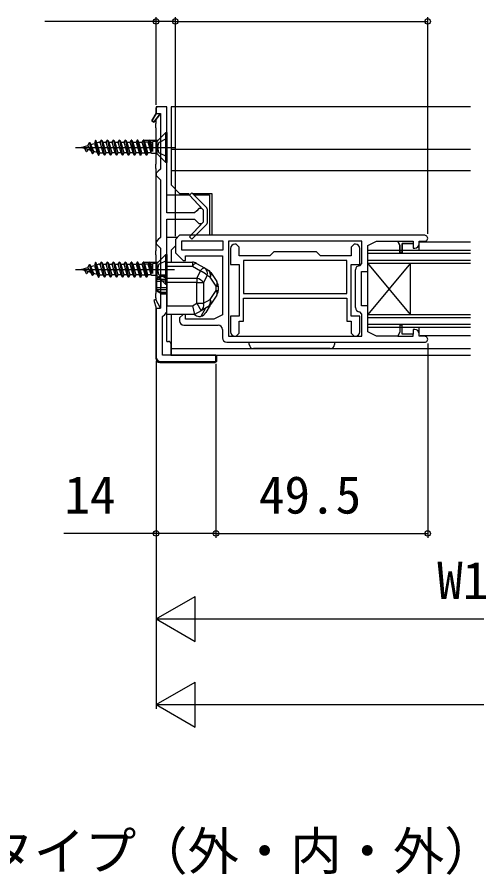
# Model space of a CAD drawing. Units: millimetres, scale not verified. Extents: x -525 to 525, y -782 to 777.
# Drawn here: x -417.5 to -310, y 177.5 to 378 of the extents above; entities that cross this region are included whole.
import ezdxf
from ezdxf.enums import TextEntityAlignment as Align

# ---------------------------------------------------------------- set-up
doc = ezdxf.new("R2010")
doc.units = ezdxf.units.MM
doc.header["$LTSCALE"] = 4
for name, color, linetype in [('0-1_USER1', 3, 'Continuous'), ('0-2_YKK_11', 7, 'Continuous'), ('0-3_YKK_12', 2, 'Continuous'), ('0-4_YKK_13', 4, 'Continuous'), ('0-6_YKK_D', 6, 'Continuous')]:
    doc.layers.add(name, color=color, linetype=linetype)
doc.styles.add('ＭＳ ゴシック', font='')
doc.styles.get('ＭＳ ゴシック').set_extended_font_data('MS Gothic')

msp = doc.modelspace()

# ---------------------------------------------------------------- linework, layer by layer
at = {"layer": '0-2_YKK_11'}
for p, q in [((-373, 330.159), (-373, 332.841)), ((-373, 330.159), (-373, 332.841)), ((-338.4, 310.101), (-338.4, 318.901)), ((-378.5, 306.001), (-370.5, 306.001)), ((-369.5, 305.001), (-369.5, 303.001)), ((-368.5, 302.001), (-322.2, 302.001))]:
    msp.add_line(p, q, dxfattribs=at)
for points in [[(-382.5, 332.25), (-382.5, 357), (-385, 357), (-385, 355.5), (-385.977, 353.756), (-385.564, 353.482), (-384, 355.5), (-384, 342.5), (-384.5, 342), (-385, 341.5), (-385, 341), (-384.5, 340.5), (-384, 340), (-384, 326.5), (-384.5, 326), (-385, 325.5), (-385, 325), (-384.5, 324.5), (-384, 324), (-384, 310), (-385.041, 311.989), (-385.498, 311.809), (-385, 310), (-385, 298.5)], [(-373.287, 333.542), (-376.618, 336.934), (-377.196, 336.381), (-374.282, 333.25), (-375, 333.25), (-375.5, 332.75), (-376, 332.25), (-382.5, 332.25)], [(-373.287, 333.542), (-376.618, 336.934), (-377.196, 336.381), (-374, 332.947), (-374, 330.053), (-377.196, 326.619), (-376.618, 326.066), (-373.287, 329.458)], [(-384, 297.5), (-371, 297.5), (-371, 299), (-383.5, 299), (-383.5, 308), (-383, 308.5), (-382.5, 309), (-382.5, 330.75), (-376, 330.75), (-375.5, 330.25), (-375, 329.75), (-374.282, 329.75), (-377.196, 326.619), (-376.618, 326.066), (-373.287, 329.458)], [(-322.2, 327.001), (-379.5, 327.001), (-380.5, 326.001), (-380.5, 322.901), (-378.7, 321.101), (-378.1, 321.101), (-378.1, 322.201), (-369.5, 322.201), (-369.5, 308.401), (-371.5, 307.401), (-378.1, 307.401), (-378.1, 308.501), (-378.7, 308.501), (-379.5, 307.701), (-379.5, 307.001)], [(-336.9, 325.601), (-368.1, 325.601), (-368.1, 303.401), (-336.9, 303.401), (-336.9, 308.601), (-337.4, 309.101)], [(-338.4, 324.901), (-338.7, 324.901), (-339.4, 324.201), (-339.4, 322.201), (-346.6, 322.201), (-347.5, 323.101), (-357.5, 323.101), (-358.4, 322.201), (-365.6, 322.201), (-365.6, 324.201), (-366.3, 324.901), (-366.6, 324.901)], [(-337.4, 319.901), (-336.9, 320.401), (-336.9, 325.601)], [(-324.5, 305.001), (-324.9, 305.001), (-324.9, 303.901), (-327.5, 303.901), (-327.5, 306.001), (-328, 306.001), (-328, 304.401), (-328.5, 303.401), (-333.5, 303.401), (-335.5, 304.401), (-335.5, 310.501), (-337, 310.501), (-337, 318.501), (-335.5, 318.501), (-335.5, 324.601), (-333.5, 325.601), (-328.5, 325.601), (-328, 324.601), (-328, 323.001), (-327.5, 323.001), (-327.5, 325.101), (-324.9, 325.101), (-324.9, 324.001), (-324.5, 324.001)], [(-323.5, 325.001), (-323.5, 325.601), (-322.2, 325.601)], [(-367.6, 323.901), (-367.6, 320.201), (-365.6, 320.201), (-365.6, 308.101), (-367.6, 308.101), (-367.6, 304.401)], [(-337.4, 304.401), (-337.4, 308.101), (-339.4, 308.101), (-339.4, 320.201), (-337.4, 320.201), (-337.4, 323.901)], [(-366.6, 303.401), (-366.3, 303.401), (-365.6, 304.101), (-365.6, 306.901), (-364.6, 306.901), (-364.6, 312.301)], [(-364.6, 312.301), (-340.4, 312.301), (-340.4, 306.901), (-339.4, 306.901), (-339.4, 304.101), (-338.7, 303.401), (-338.4, 303.401)], [(-322.2, 303.401), (-323.5, 303.401), (-323.5, 304.001)]]:
    msp.add_lwpolyline(points, dxfattribs=at)
for points in [[(-384, 355.5), (-385.564, 353.482), (-385.977, 353.756), (-385, 355.5)], [(-369.3, 325.601), (-379.1, 325.601), (-379.1, 323.601), (-369.3, 323.601)], [(-328.5, 325.601), (-324.9, 325.601), (-324.9, 325.101), (-327.5, 325.101), (-327.5, 323.001), (-328, 323.001), (-328, 324.601)], [(-340.4, 321.101), (-364.6, 321.101), (-364.6, 313.401), (-340.4, 313.401)], [(-384, 310), (-385.041, 311.989), (-385.498, 311.809), (-385, 310)], [(-328.5, 303.401), (-324.9, 303.401), (-324.9, 303.901), (-327.5, 303.901), (-327.5, 306.001), (-328, 306.001), (-328, 304.401)]]:
    msp.add_lwpolyline(points, close=True, dxfattribs=at)
for centre, radius, start, end in [((-374, 332.841), 1, 359.99997, 44.48424), ((-374, 332.841), 1, 359.99997, 44.48424), ((-374, 330.159), 1, 315.51576, 0.00003), ((-374, 330.159), 1, 315.51576, 0.00003), ((-322.2, 326.301), 0.7, 269.99999, 90.00001), ((-366.6, 323.901), 1, 90.00001, 179.99999), ((-338.4, 323.901), 1, 0.00001, 89.99999), ((-324.5, 325.001), 1, 270.00001, 359.99999), ((-337.4, 318.901), 1, 90.00001, 179.99999), ((-337.4, 310.101), 1, 180.00001, 269.99999), ((-378.5, 307.001), 1, 180.00001, 269.99999), ((-370.5, 305.001), 1, 0.00001, 89.99999), ((-324.5, 304.001), 1, 0.00001, 89.99999), ((-368.5, 303.001), 1, 180.00001, 269.99999), ((-366.6, 304.401), 1, 180.00001, 269.99999), ((-338.4, 304.401), 1, 270.00001, 359.99999), ((-322.2, 302.701), 0.7, 269.99999, 90.00001), ((-384, 298.5), 1, 180.00001, 269.99999)]:
    msp.add_arc(centre, radius, start, end, dxfattribs=at)
at = {"layer": '0-3_YKK_12'}
for p, q in [((-381.5, 357), (-381.5, 338.8)), ((-311.5, 357), (-381.5, 357)), ((-381.5, 347.146), (-311.5, 347.102)), ((-381.5, 342.157), (-311.5, 342.113)), ((-379.5, 336.8), (-381.5, 338.8)), ((-379.5, 336.8), (-377.271, 336.8)), ((-323.5, 323.501), (-323.5, 324.973)), ((-323.3, 325.501), (-311.5, 325.501)), ((-380.5, 324.5), (-381.5, 323.5)), ((-381.5, 323.5), (-381.5, 320.7)), ((-335.5, 323.501), (-311.5, 323.501)), ((-335.5, 305.501), (-335.5, 323.501)), ((-335.5, 322.801), (-311.5, 322.801)), ((-335.5, 321.201), (-311.5, 321.201)), ((-335.5, 320.501), (-311.5, 320.501)), ((-325.5, 308.501), (-335.5, 320.501)), ((-325.5, 320.501), (-335.5, 308.501)), ((-325.5, 308.501), (-325.5, 320.501)), ((-381.5, 308.5), (-381.5, 299)), ((-335.5, 308.501), (-311.5, 308.501)), ((-335.5, 307.801), (-311.5, 307.801)), ((-335.5, 306.201), (-311.5, 306.201)), ((-335.5, 305.501), (-311.5, 305.501)), ((-323.5, 303.901), (-323.5, 305.501)), ((-311.5, 303.485), (-323.264, 303.476)), ((-381.6, 299), (-311.5, 299)), ((-381.5, 300.5), (-311.5, 300.5))]:
    msp.add_line(p, q, dxfattribs=at)
msp.add_lwpolyline([(-376.487, 336.8), (-372, 336.8), (-372, 327.001)], dxfattribs=at)
at = {"layer": '0-4_YKK_13'}
for p, q in [((-382.5, 357), (-384.6, 357)), ((-382.5, 336.5), (-382.5, 357)), ((-385.1, 356.5), (-385.1, 355.322)), ((-385.1, 354.081), (-385.1, 353.1)), ((-385.1, 352.1), (-385.1, 353.1)), ((-385.1, 352.1), (-385.1, 343.6)), ((-382.75, 351), (-384.616, 349.134)), ((-398.5, 345.75), (-399.2, 349.131)), ((-399.1, 349.131), (-398.4, 345.75)), ((-397.7, 349.25), (-397.8, 349.25)), ((-396.3, 349.25), (-396.4, 349.25)), ((-394.9, 349.25), (-395, 349.25)), ((-393.5, 349.25), (-393.6, 349.25)), ((-392.1, 349.25), (-392.2, 349.25)), ((-390.7, 349.25), (-390.8, 349.25)), ((-389.3, 349.25), (-389.4, 349.25)), ((-387.9, 349.25), (-388, 349.25)), ((-387.794, 349.25), (-384.665, 349.25)), ((-386.082, 346.1), (-386.619, 349.214)), ((-384.85, 348.9), (-384.85, 346.1)), ((-403.847, 347.5), (-380.712, 347.5)), ((-400.285, 346.823), (-400.985, 347.963)), ((-399.9, 346.083), (-400.6, 348.703)), ((-399.8, 346.083), (-400.5, 348.703)), ((-399.535, 346.593), (-400.235, 348.193)), ((-398.135, 346.26), (-398.835, 348.621)), ((-398.325, 348.74), (-398.066, 348.74)), ((-397.435, 348.74), (-396.666, 348.74)), ((-396.035, 348.74), (-395.266, 348.74)), ((-394.635, 348.74), (-393.866, 348.74)), ((-393.235, 348.74), (-392.466, 348.74)), ((-391.835, 348.74), (-391.066, 348.74)), ((-390.435, 348.74), (-389.666, 348.74)), ((-389.035, 348.74), (-388.266, 348.74)), ((-386.935, 346.26), (-387.635, 348.74)), ((-386.166, 346.26), (-386.866, 348.74)), ((-385.85, 347.378), (-386.235, 348.74)), ((-384.616, 345.866), (-382.75, 344)), ((-385.1, 342.6), (-385.1, 343.6)), ((-385.1, 342.6), (-385.1, 323.4)), ((-382.5, 336.5), (-377.271, 336.5)), ((-372.5, 333.293), (-372.5, 329.707)), ((-372.5, 329.707), (-372.5, 327.001)), ((-380, 326.501), (-382.5, 326.5)), ((-382.5, 321.101), (-382.5, 326.5)), ((-385.1, 322.4), (-385.1, 323.4)), ((-385.1, 322.4), (-385.1, 313.4)), ((-382.75, 322.5), (-384.616, 320.634)), ((-403.847, 319), (-380.712, 319)), ((-400.285, 318.323), (-400.985, 319.463)), ((-399.9, 317.583), (-400.6, 320.203)), ((-399.8, 317.583), (-400.5, 320.203)), ((-399.535, 318.093), (-400.235, 319.693)), ((-398.5, 317.25), (-399.2, 320.631)), ((-399.1, 320.631), (-398.4, 317.25)), ((-398.135, 317.76), (-398.835, 320.121)), ((-398.325, 320.24), (-398.066, 320.24)), ((-397.7, 320.75), (-397.8, 320.75)), ((-397.435, 320.24), (-396.666, 320.24)), ((-396.3, 320.75), (-396.4, 320.75)), ((-396.035, 320.24), (-395.266, 320.24)), ((-394.9, 320.75), (-395, 320.75)), ((-394.635, 320.24), (-393.866, 320.24)), ((-393.5, 320.75), (-393.6, 320.75)), ((-393.235, 320.24), (-392.466, 320.24)), ((-392.1, 320.75), (-392.2, 320.75)), ((-391.835, 320.24), (-391.066, 320.24)), ((-390.7, 320.75), (-390.8, 320.75)), ((-390.435, 320.24), (-389.666, 320.24)), ((-389.3, 320.75), (-389.4, 320.75)), ((-389.035, 320.24), (-388.266, 320.24)), ((-387.9, 320.75), (-388, 320.75)), ((-387.794, 320.75), (-384.665, 320.75)), ((-386.935, 317.76), (-387.635, 320.24)), ((-386.166, 317.76), (-386.866, 320.24)), ((-386.082, 317.6), (-386.619, 320.714)), ((-385.85, 318.878), (-386.235, 320.24)), ((-384.85, 320.4), (-384.85, 317.6)), ((-382.5, 320.7), (-376.531, 320.7)), ((-382.5, 319.723), (-382.5, 320.7)), ((-376.531, 319.723), (-382.5, 319.723)), ((-376.531, 320.7), (-376.531, 319.723)), ((-374.661, 318.654), (-376.531, 319.723)), ((-383.934, 317.5), (-384.8, 317)), ((-383.934, 317.354), (-384.8, 316.799)), ((-384.8, 316.799), (-384.8, 317)), ((-384.616, 317.366), (-382.75, 315.5)), ((-383.934, 317.5), (-383.934, 317.354)), ((-382.5, 317.354), (-383.934, 317.354)), ((-382.5, 317.65), (-383.784, 317.65)), ((-383.784, 317.65), (-383.784, 317.436)), ((-383.784, 317.436), (-382.5, 317.436)), ((-375.461, 316.973), (-375.461, 315.95)), ((-373.099, 317.631), (-373.9, 315.95)), ((-372.341, 317.198), (-373.099, 317.631)), ((-370.938, 315.094), (-372.341, 317.198)), ((-372.238, 318.307), (-370.836, 316.204)), ((-384.8, 316.75), (-384.8, 316.799)), ((-384.8, 316.25), (-384.8, 316.75)), ((-384.8, 316.75), (-382.5, 316.75)), ((-383.934, 316.25), (-383.934, 314.75)), ((-382.5, 316.25), (-383.934, 316.25)), ((-382.5, 315.95), (-382.5, 310.5)), ((-375.461, 315.95), (-382.5, 315.95)), ((-370.938, 314.106), (-370.938, 315.094)), ((-370.938, 315.094), (-370.5, 315.094)), ((-370.5, 315.094), (-370.5, 314.106)), ((-385.1, 312.4), (-385.1, 313.4)), ((-383.934, 314.75), (-384.8, 314.75)), ((-384.8, 314.25), (-384.8, 314.75)), ((-384.8, 314.201), (-384.8, 314.25)), ((-382.5, 314.25), (-384.8, 314.25)), ((-384.8, 314.201), (-383.934, 313.646)), ((-384.8, 314), (-384.8, 314.201)), ((-384.8, 314), (-383.934, 313.5)), ((-382.5, 314.75), (-383.934, 314.75)), ((-382.5, 313.646), (-383.934, 313.646)), ((-383.934, 313.646), (-383.934, 313.5)), ((-383.784, 313.564), (-382.5, 313.564)), ((-383.784, 313.564), (-383.784, 313.35)), ((-383.784, 313.35), (-382.5, 313.35)), ((-372.341, 312.002), (-370.938, 314.106)), ((-370.836, 312.996), (-372.238, 310.893)), ((-370.938, 314.106), (-370.5, 314.106)), ((-385.1, 312.4), (-385.1, 312.05)), ((-376.531, 310.5), (-375.461, 311.111)), ((-375.461, 311.111), (-373.9, 311.111)), ((-375.461, 311.111), (-374.469, 309.375)), ((-373.9, 311.111), (-372.341, 312.002)), ((-385.1, 310.363), (-385.1, 298.298)), ((-382.5, 310.5), (-376.531, 310.5)), ((-382.5, 302.2), (-382.5, 308.901)), ((-374.469, 309.375), (-376, 308.5)), ((-374.487, 308.059), (-373.362, 310.008)), ((-372.91, 310.266), (-374.469, 309.375)), ((-372.385, 310.7), (-373.393, 308.954)), ((-374.999, 308), (-374.699, 308)), ((-382.5, 302.2), (-382.1, 302.2)), ((-381.6, 301.7), (-381.6, 299.2)), ((-344.248, 302.001), (-343.25, 302.001)), ((-343.25, 302.001), (-343.285, 301.44)), ((-381.6, 299.2), (-381.6, 299)), ((-371.301, 299), (-381.6, 299)), ((-344.283, 300.501), (-362.218, 300.501)), ((-384.102, 297.3), (-371.299, 297.3)), ((-370.8, 297.799), (-370.8, 298.5))]:
    msp.add_line(p, q, dxfattribs=at)
for points in [[(-382.75, 351), (-382.5, 351), (-382.5, 344), (-382.75, 344)], [(-382.75, 322.5), (-382.5, 322.5), (-382.5, 315.5), (-382.75, 315.5)]]:
    msp.add_lwpolyline(points, close=True, dxfattribs=at)
for points in [[(-398.559, 348.705), (-398.835, 348.621), (-399.1, 349.131), (-399.2, 349.131), (-399.385, 348.453)], [(-395.966, 346.26), (-396.735, 346.26), (-397, 345.75), (-397.1, 345.75), (-397.366, 346.26), (-398.066, 348.74), (-397.8, 349.25), (-397.1, 345.75)], [(-397, 345.75), (-397.7, 349.25), (-397.435, 348.74), (-396.735, 346.26)], [(-394.566, 346.26), (-395.335, 346.26), (-395.6, 345.75), (-395.7, 345.75), (-395.966, 346.26), (-396.666, 348.74), (-396.4, 349.25), (-395.7, 345.75)], [(-395.6, 345.75), (-396.3, 349.25), (-396.035, 348.74), (-395.335, 346.26)], [(-393.166, 346.26), (-393.935, 346.26), (-394.2, 345.75), (-394.3, 345.75), (-394.566, 346.26), (-395.266, 348.74), (-395, 349.25), (-394.3, 345.75)], [(-394.2, 345.75), (-394.9, 349.25), (-394.635, 348.74), (-393.935, 346.26)], [(-391.766, 346.26), (-392.535, 346.26), (-392.8, 345.75), (-392.9, 345.75), (-393.166, 346.26), (-393.866, 348.74), (-393.6, 349.25), (-392.9, 345.75)], [(-392.8, 345.75), (-393.5, 349.25), (-393.235, 348.74), (-392.535, 346.26)], [(-390.366, 346.26), (-391.135, 346.26), (-391.4, 345.75), (-391.5, 345.75), (-391.766, 346.26), (-392.466, 348.74), (-392.2, 349.25), (-391.5, 345.75)], [(-391.4, 345.75), (-392.1, 349.25), (-391.835, 348.74), (-391.135, 346.26)], [(-388.966, 346.26), (-389.735, 346.26), (-390, 345.75), (-390.1, 345.75), (-390.366, 346.26), (-391.066, 348.74), (-390.8, 349.25), (-390.1, 345.75)], [(-390, 345.75), (-390.7, 349.25), (-390.435, 348.74), (-389.735, 346.26)], [(-388.335, 346.26), (-389.035, 348.74), (-389.3, 349.25), (-388.6, 345.75), (-388.7, 345.75), (-389.4, 349.25), (-389.666, 348.74), (-388.966, 346.26), (-388.7, 345.75)], [(-385.182, 346.1), (-386.082, 346.1), (-386.166, 346.26), (-386.935, 346.26), (-387.2, 345.75), (-387.3, 345.75), (-387.566, 346.26), (-388.266, 348.74), (-388, 349.25), (-387.3, 345.75)], [(-386.446, 349.145), (-386.619, 349.214), (-386.866, 348.74), (-387.635, 348.74), (-387.9, 349.25), (-387.2, 345.75)], [(-385.182, 348.9), (-385.758, 348.9), (-385.85, 348.74), (-385.85, 346.56), (-386.446, 349.145), (-386.235, 348.74), (-385.85, 348.74)], [(-382.5, 349.6), (-384.416, 348.645), (-384.701, 347.5), (-384.416, 346.355), (-382.5, 345.4)], [(-398.796, 346.368), (-399.535, 346.593), (-399.8, 346.083), (-399.9, 346.083), (-400.285, 346.823), (-402.5, 347.5), (-400.985, 347.963), (-400.6, 348.703), (-400.5, 348.703), (-400.235, 348.193), (-399.385, 348.453), (-398.766, 346.26), (-398.5, 345.75), (-398.4, 345.75), (-398.135, 346.26), (-397.366, 346.26)], [(-400.935, 347.021), (-401.2, 346.511), (-401.3, 346.511), (-401.685, 347.251)], [(-388.6, 345.75), (-388.335, 346.26), (-387.566, 346.26)], [(-376.192, 336.5), (-372.5, 336.5), (-372.5, 333.293)], [(-382.5, 321.1), (-384.416, 320.145), (-384.701, 319), (-384.416, 317.855), (-382.5, 316.9)], [(-398.796, 317.868), (-399.535, 318.093), (-399.8, 317.583), (-399.9, 317.583), (-400.285, 318.323), (-402.5, 319), (-400.985, 319.463), (-400.6, 320.203), (-400.5, 320.203), (-400.235, 319.693), (-399.385, 319.953), (-398.766, 317.76), (-398.5, 317.25), (-398.4, 317.25), (-398.135, 317.76), (-397.366, 317.76)], [(-398.559, 320.205), (-398.835, 320.121), (-399.1, 320.631), (-399.2, 320.631), (-399.385, 319.953)], [(-395.966, 317.76), (-396.735, 317.76), (-397, 317.25), (-397.1, 317.25), (-397.366, 317.76), (-398.066, 320.24), (-397.8, 320.75), (-397.1, 317.25)], [(-397, 317.25), (-397.7, 320.75), (-397.435, 320.24), (-396.735, 317.76)], [(-394.566, 317.76), (-395.335, 317.76), (-395.6, 317.25), (-395.7, 317.25), (-395.966, 317.76), (-396.666, 320.24), (-396.4, 320.75), (-395.7, 317.25)], [(-395.6, 317.25), (-396.3, 320.75), (-396.035, 320.24), (-395.335, 317.76)], [(-393.166, 317.76), (-393.935, 317.76), (-394.2, 317.25), (-394.3, 317.25), (-394.566, 317.76), (-395.266, 320.24), (-395, 320.75), (-394.3, 317.25)], [(-394.2, 317.25), (-394.9, 320.75), (-394.635, 320.24), (-393.935, 317.76)], [(-391.766, 317.76), (-392.535, 317.76), (-392.8, 317.25), (-392.9, 317.25), (-393.166, 317.76), (-393.866, 320.24), (-393.6, 320.75), (-392.9, 317.25)], [(-392.8, 317.25), (-393.5, 320.75), (-393.235, 320.24), (-392.535, 317.76)], [(-390.366, 317.76), (-391.135, 317.76), (-391.4, 317.25), (-391.5, 317.25), (-391.766, 317.76), (-392.466, 320.24), (-392.2, 320.75), (-391.5, 317.25)], [(-391.4, 317.25), (-392.1, 320.75), (-391.835, 320.24), (-391.135, 317.76)], [(-388.966, 317.76), (-389.735, 317.76), (-390, 317.25), (-390.1, 317.25), (-390.366, 317.76), (-391.066, 320.24), (-390.8, 320.75), (-390.1, 317.25)], [(-390, 317.25), (-390.7, 320.75), (-390.435, 320.24), (-389.735, 317.76)], [(-388.335, 317.76), (-389.035, 320.24), (-389.3, 320.75), (-388.6, 317.25), (-388.7, 317.25), (-389.4, 320.75), (-389.666, 320.24), (-388.966, 317.76), (-388.7, 317.25)], [(-385.182, 317.6), (-386.082, 317.6), (-386.166, 317.76), (-386.935, 317.76), (-387.2, 317.25), (-387.3, 317.25), (-387.566, 317.76), (-388.266, 320.24), (-388, 320.75), (-387.3, 317.25)], [(-386.446, 320.645), (-386.619, 320.714), (-386.866, 320.24), (-387.635, 320.24), (-387.9, 320.75), (-387.2, 317.25)], [(-385.182, 320.4), (-385.758, 320.4), (-385.85, 320.24), (-385.85, 318.06), (-386.446, 320.645), (-386.235, 320.24), (-385.85, 320.24)], [(-382.5, 315.95), (-382.5, 316.973), (-382.5, 319.723)], [(-375.539, 320.436), (-375.617, 320.459), (-375.712, 320.447), (-375.823, 320.402), (-375.947, 320.324), (-376.083, 320.214), (-376.228, 320.076), (-376.378, 319.911), (-376.531, 319.723)], [(-375.539, 320.436), (-373.669, 319.368), (-372.91, 318.934)], [(-373.669, 319.368), (-373.746, 319.39), (-373.841, 319.378), (-373.952, 319.333), (-374.077, 319.255), (-374.213, 319.146), (-374.357, 319.007), (-374.508, 318.842), (-374.661, 318.654)], [(-400.935, 318.521), (-401.2, 318.011), (-401.3, 318.011), (-401.685, 318.751)], [(-388.6, 317.25), (-388.335, 317.76), (-387.566, 317.76)], [(-383.784, 317.436), (-383.812, 317.438), (-383.836, 317.441), (-383.868, 317.448), (-383.903, 317.463), (-383.932, 317.491), (-383.934, 317.5)], [(-382.5, 316.973), (-375.461, 316.973), (-374.661, 318.654)], [(-384.8, 314.75), (-384.8, 316.25), (-383.934, 316.25)], [(-375.461, 311.111), (-375.461, 315.95), (-373.9, 315.95), (-373.9, 311.111)], [(-383.934, 313.5), (-383.923, 313.523), (-383.907, 313.535), (-383.864, 313.553), (-383.838, 313.559), (-383.806, 313.563), (-383.784, 313.564)], [(-376.531, 310.5), (-376, 308.5), (-382.5, 308.5), (-382.5, 310.5)], [(-363.216, 301.44), (-363.25, 302.001), (-362.252, 302.001)]]:
    msp.add_lwpolyline(points, dxfattribs=at)
for centre, radius, start, end in [((-384.6, 356.5), 0.5, 90, 180), ((-385.182, 349.7), 0.8, 270, 314.99999), ((-398.325, 347.94), 0.8, 89.99998, 106.99998), ((-385.182, 345.3), 0.8, 44.99999, 89.99998), ((-398.325, 319.44), 0.8, 89.99998, 106.99998), ((-385.182, 321.2), 0.8, 270, 314.99999), ((-376.531, 318.7), 2, 60.25512, 90), ((-374.568, 318.111), 1.546, 341.91504, 54.39753), ((-373.81, 317.678), 1.546, 341.91504, 54.39753), ((-373.902, 317.198), 2, 33.69007, 60.25512), ((-385.182, 316.8), 0.8, 44.99999, 89.99998), ((-383.784, 317.5), 0.15, 90, 180), ((-376.607, 313.52), 3.638, 41.90744, 71.64145), ((-375.807, 315.201), 3.638, 41.90744, 71.64145), ((-373.186, 317.835), 1.059, 322.99219, 26.46445), ((-371.784, 315.732), 1.059, 322.99219, 26.46445), ((-372.5, 315.094), 2, 0, 33.69007), ((-383.784, 313.5), 0.15, 180, 270), ((-371.784, 313.468), 1.059, 333.53555, 37.00781), ((-372.5, 314.106), 2, 326.30993, 0), ((-375.369, 310.632), 1.546, 305.60247, 18.08496), ((-373.81, 311.522), 1.546, 305.60247, 18.08496), ((-373.902, 312.002), 2, 299.74488, 326.30993), ((-373.186, 311.365), 1.059, 333.53555, 37.00781), ((-375.125, 309.954), 2, 288.59038, 330), ((-374.639, 309.967), 2, 227.16611, 259.63751), ((-375.125, 309.954), 2, 282.28715, 288.59038), ((-382.1, 301.7), 0.5, 0, 90), ((-362.218, 301.501), 1, 183.5, 270), ((-344.283, 301.501), 1, 270, 356.5)]:
    msp.add_arc(centre, radius, start, end, dxfattribs=at)
for centre, major_axis, ratio, start_param, end_param in [((-371.301, 298.5), (0.501, 0), 0.998135, 6.2831853, 7.8539816), ((-384.098, 298.302), (-0.71, -0.71), 0.99628, 5.4996506, 7.06672), ((-371.301, 297.801), (-0.355, 0.355), 0.99628, 2.358058, 3.9251274)]:
    msp.add_ellipse(centre, major_axis=major_axis, ratio=ratio, start_param=start_param, end_param=end_param, dxfattribs=at)
at = {"layer": '0-6_YKK_D'}
for p, q in [((-385, 357.5), (-385, 378)), ((-380.5, 326.793), (-380.5, 378)), ((-380.5, 326.793), (-380.5, 378)), ((-380.5, 377), (-321.5, 377)), ((-321.5, 327.307), (-321.5, 378)), ((-321.5, 301.701), (-321.5, 256.3)), ((-385, 297.6), (-385, 256.3)), ((-385, 297.6), (-385, 236.3)), ((-385, 297.5), (-385, 216.3)), ((-371, 296.978), (-371, 256.3)), ((-371, 296.978), (-371, 256.3)), ((-371, 257.3), (-321.5, 257.3)), ((-385, 237.3), (-375.907, 242.55)), ((-375.907, 232.05), (-375.907, 242.55)), ((-385, 237.3), (-375.907, 232.05)), ((-385, 237.3), (-366.813, 237.3)), ((-374.5, 237.3), (-245.5, 237.3)), ((-385, 217.3), (-375.907, 222.55)), ((-375.907, 212.05), (-375.907, 222.55)), ((-385, 217.3), (-375.907, 212.05)), ((-385, 217.3), (-366.813, 217.3)), ((-374.5, 217.3), (54.5, 217.3))]:
    msp.add_line(p, q, dxfattribs=at)
for points in [[(-380.5, 377), (-385, 377), (-411.05, 377)], [(-371, 257.3), (-385, 257.3), (-406.618, 257.3)]]:
    msp.add_lwpolyline(points, dxfattribs=at)
for centre in [(-385, 377), (-380.5, 377), (-380.5, 377), (-321.5, 377), (-385, 257.3), (-371, 257.3), (-371, 257.3), (-321.5, 257.3)]:
    msp.add_circle(centre, 0.637, dxfattribs=at)

# ---------------------------------------------------------------- texts
at = {"layer": '0-1_USER1', "style": 'ＭＳ ゴシック'}
msp.add_text('●両袖タイプ（外・内・外）', height=8.798, dxfattribs=at).set_placement((-461.636, 176), align=Align.BOTTOM_LEFT)
at = {"layer": '0-6_YKK_D', "style": 'ＭＳ ゴシック'}
for s, p in [('14', (-406.459, 259.3)), ('49.5', (-360.978, 259.3)), ('W1', (-319.273, 239.3))]:
    msp.add_text(s, height=8.798, dxfattribs=at).set_placement(p, align=Align.BOTTOM_LEFT)

doc.saveas('drawing.dxf')
